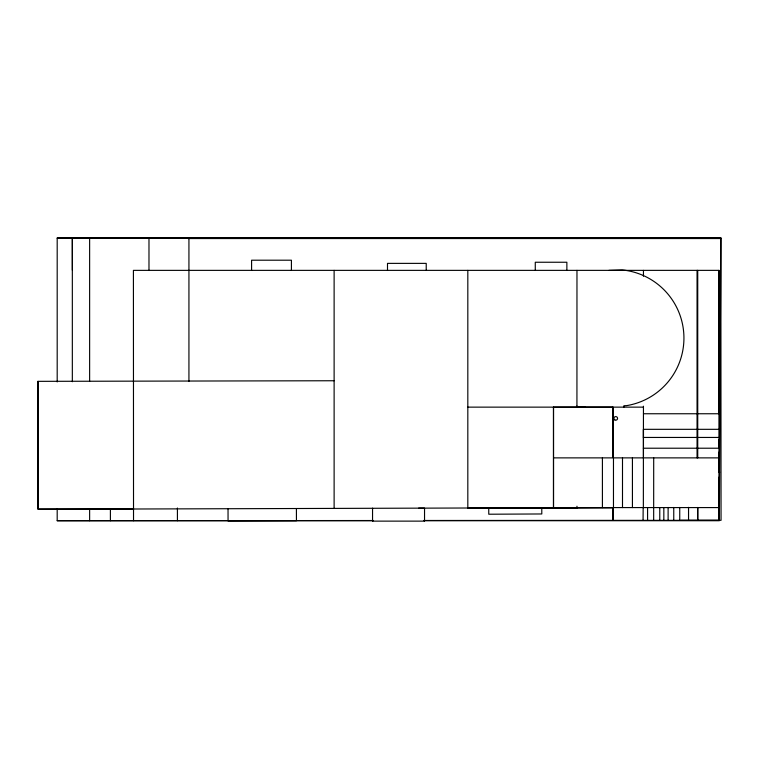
<?xml version="1.0" encoding="UTF-8"?>
<svg xmlns="http://www.w3.org/2000/svg" width="759" height="759" viewBox="0 0 759 759"><rect width="100%" height="100%" fill="white"/><g stroke="black" fill="none" stroke-linecap="round" stroke-linejoin="round"><path stroke-width="1.14" d="M467.819 270.365L467.819 507.999L553.501 507.591L553.501 457.876L718.944 457.876M553.501 457.535L553.501 407.166L612.93 407.137L612.949 457.506L612.93 407.137M576.973 406.027L576.935 407.128L585.369 407.147L576.935 407.156L576.973 270.365M643.452 437.45L643.452 429.319L718.944 429.319M643.357 507.581L643.452 406.198M697.056 270.365L697.056 457.876M697.73 507.581L697.73 520.465L697.73 507.439M697.73 270.365L697.73 457.876M133.527 520.721L133.413 270.365L718.944 270.365L718.944 413.75L643.452 413.75M680.956 520.313L719.371 520.313L720.87 237.871L57.191 237.871L57.191 381.938M553.501 407.166L553.501 507.591L612.968 507.572L612.93 520.465L612.93 507.572M643.452 429.319L643.452 456.681M608.889 270.365L622.209 269.938A68.471 68.471 0 0 1 626.583 405.638L623.917 405.723L623.917 407.137M133.527 509.004L37.95 509.004L37.95 381.341L334.121 380.752M37.95 436.264L38.273 509.289L612.968 507.572M576.973 507.676L613.471 507.581L613.471 457.876M57.191 238.269L720.87 237.871L721.05 520.313L423.607 520.484M188.175 238.544L720.87 238.544M467.819 407.137L643.452 407.137M643.357 437.45L718.944 437.45M643.357 448.218L718.944 448.218M719.01 452.079L719.238 472.164M719.01 472.164L719.693 472.164M719.01 477.126L719.371 520.313M553.501 507.591L718.944 507.581L718.944 520.465L718.944 270.365M467.819 507.999L576.973 507.999L576.973 506.234M418.626 508.132L424.537 508.132L424.537 521.129L372.546 521.129L372.546 508.132M57.191 508.995L57.191 520.721L373.475 520.522M57.191 520.721L373.096 520.721M424.082 520.721L719.371 520.721M173.659 238.003L148.982 237.871L148.982 270.365M541.774 507.648L541.803 513.966L488.768 514.222L488.739 507.904M296.408 508.521L296.446 520.702L228.061 520.911L228.032 508.72M37.95 381.341L38.273 509.289M718.782 439.594L718.792 446.643M72.352 270.176L72.333 238.269L72.333 381.72M688.546 507.335L688.546 520.465M679.741 507.429L679.741 520.465M673.755 507.429L673.755 520.465M668.119 507.429L668.119 520.465M663.831 507.79L663.831 520.465M659.77 507.705L659.77 520.465M653.698 457.876L653.67 520.465M647.579 507.705L647.579 520.465M643.452 270.365L643.452 276.229M643.167 507.6L643.063 520.465M632.427 457.876L632.427 507.581M622.494 457.876L622.494 507.581M602.409 457.876L602.409 507.581M576.973 237.871L576.973 238.544M566.869 270.365L566.869 262.244L535.275 262.244L535.275 270.365M426.226 270.365L426.226 263.373L387.498 263.373L387.498 270.365M334.121 270.365L334.121 508.407M291.418 270.365L291.418 260.204L251.59 260.204L251.59 270.365M188.934 237.871L188.934 381.341M177.416 508.008L177.416 520.721M110.397 508.995L110.397 520.721M89.628 238.089L89.628 381.341M89.628 509.137L89.628 520.721M614.837 419.936A1.803 1.803 0 0 0 617.56 418.399A1.803 1.803 0 0 0 614.875 416.805A1.803 1.803 0 0 0 614.837 419.936"/></g></svg>
